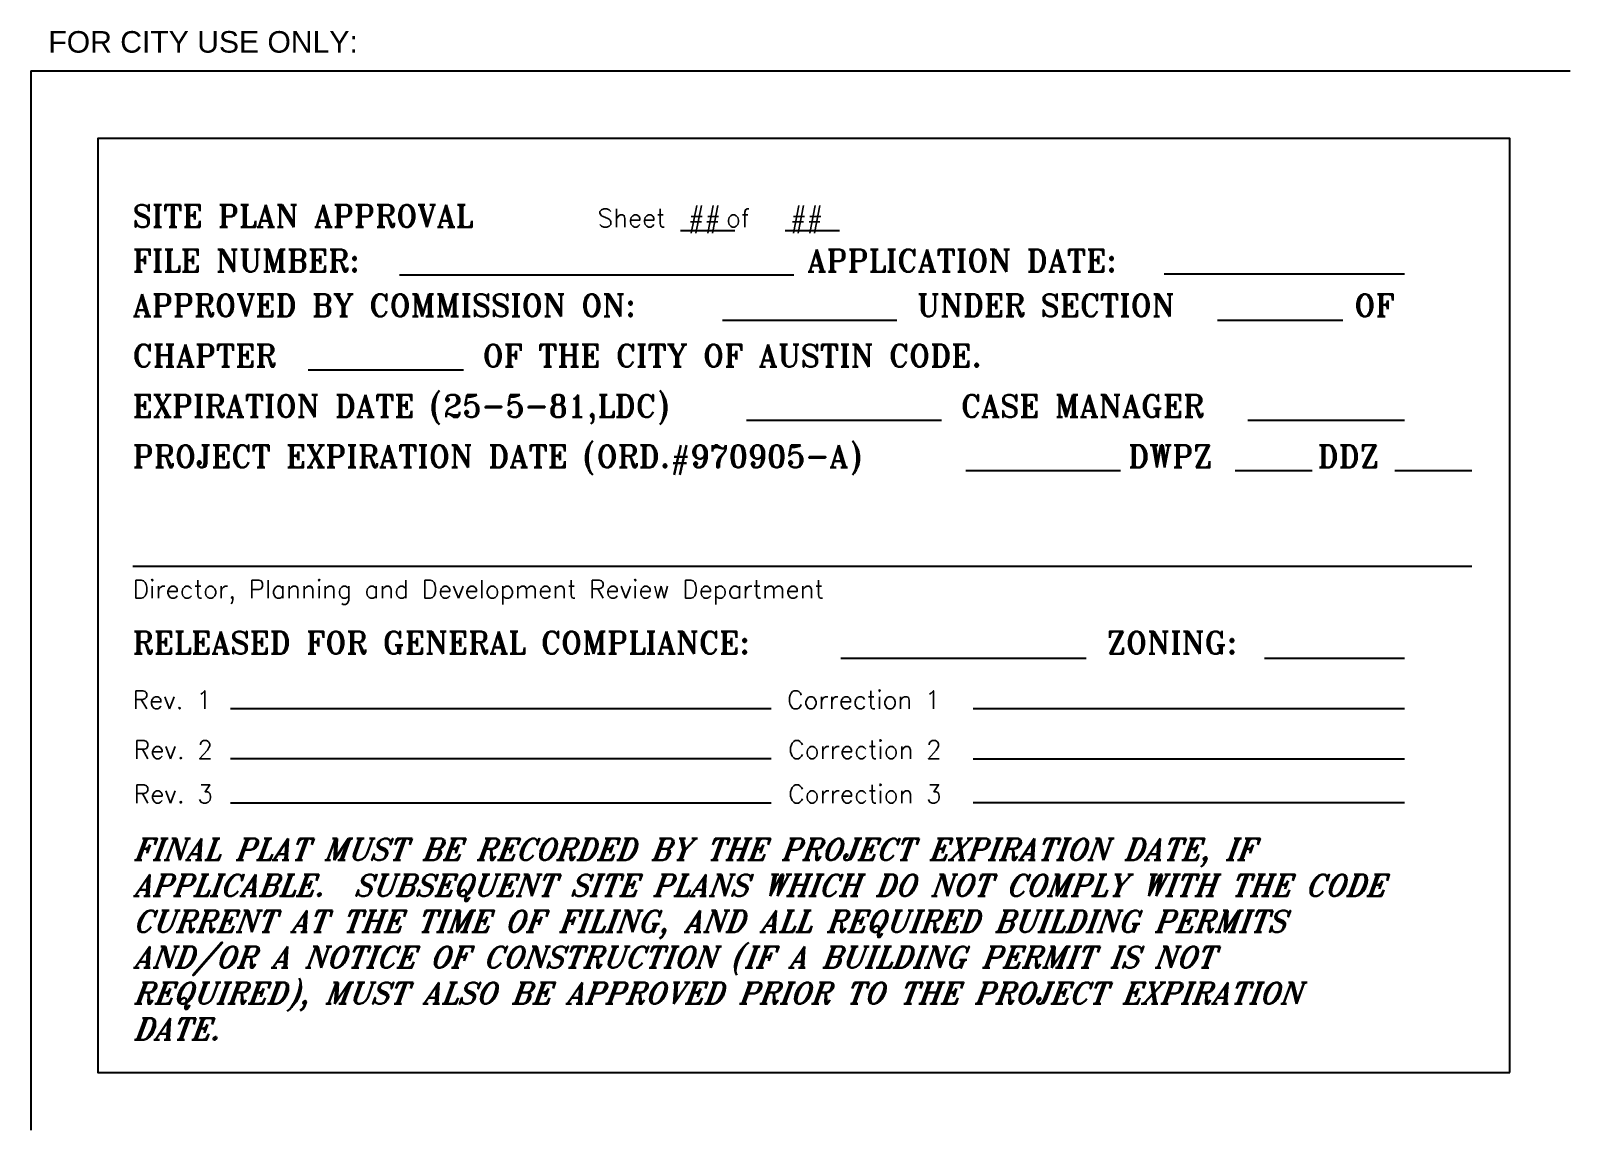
# Paper-space layout 'Layout1' of a CAD drawing. Header units: feet. Extents: x 28.5 to 33.5, y 0.85 to 4.42.
import ezdxf

# ---------------------------------------------------------------- set-up
doc = ezdxf.new("R2010")
doc.units = ezdxf.units.FT
doc.header["$MEASUREMENT"] = 0
doc.layers.add('COA', color=3, linetype='Continuous')
doc.styles.add('ARIAL', font='arial.ttf')
doc.styles.add('ROMANS', font='ROMANS.SHX')
doc.styles.add('ROMANT', font='ROMANT.SHX', dxfattribs={"height": 0.1})

psp = doc.layouts.get("Layout1")

# ---------------------------------------------------------------- linework, layer by layer
at = {"layer": 'COA'}
for p, q in [((28.5, 4.2904), (33.5, 4.2904)), ((28.5, 4.2904), (28.5, 0.85)), ((30.61, 3.7722), (30.7865, 3.7722)), ((30.95, 3.7722), (31.1265, 3.7722)), ((29.6975, 3.6276), (30.9786, 3.6276)), ((32.1811, 3.6317), (32.9619, 3.6317)), ((30.7464, 3.4807), (31.3133, 3.4807)), ((32.3543, 3.4807), (32.7611, 3.4807)), ((29.401, 3.3194), (29.9054, 3.3194)), ((30.8247, 3.1558), (31.4576, 3.1558)), ((32.4534, 3.1558), (32.9619, 3.1558)), ((31.537, 2.9923), (32.0394, 2.9923)), ((32.4114, 2.9923), (32.6617, 2.9923)), ((32.9305, 2.9923), (33.1807, 2.9923)), ((28.831, 2.6818), (33.1807, 2.6818)), ((31.1306, 2.383), (31.9279, 2.383)), ((32.5071, 2.383), (32.9619, 2.383)), ((29.1489, 2.2191), (30.9048, 2.2191)), ((31.5605, 2.2191), (32.9619, 2.2191)), ((29.1489, 2.0572), (30.9048, 2.0572)), ((31.5605, 2.0558), (32.9619, 2.0558)), ((29.1489, 1.9134), (30.9048, 1.9134)), ((31.5605, 1.9143), (32.9619, 1.9143))]:
    psp.add_line(p, q, dxfattribs=at)
psp.add_lwpolyline([(33.3044, 1.0373), (33.3044, 4.0704), (28.7173, 4.0704), (28.7173, 1.0373)], close=True, dxfattribs=at)

# ---------------------------------------------------------------- texts
for s, height, style, p in [('FOR CITY USE ONLY:', 0.07, 'ARIAL', (28.557, 4.3497)), ('SITE PLAN APPROVAL', 0.072625, 'ROMANT', (28.831, 3.7832)), ('##', 0.05932, 'ROMANS', (30.635, 3.7832)), ('##', 0.05932, 'ROMANS', (30.9667, 3.7832)), ('Sheet    of', 0.059325, 'ROMANS', (30.3409, 3.7832)), ('FILE NUMBER:', 0.072625, 'ROMANT', (28.831, 3.638)), ('APPLICATION DATE:', 0.072625, 'ROMANT', (31.022, 3.638)), ('APPROVED BY COMMISSION ON:', 0.072625, 'ROMANT', (28.831, 3.4928)), ('UNDER SECTION', 0.072625, 'ROMANT', (31.3784, 3.4928)), ('OF', 0.07262, 'ROMANT', (32.7989, 3.4928)), ('CHAPTER', 0.07262, 'ROMANT', (28.831, 3.3293)), ('OF THE CITY OF AUSTIN CODE.', 0.072625, 'ROMANT', (29.9676, 3.3293)), ('EXPIRATION DATE (25-5-81,LDC)', 0.072625, 'ROMANT', (28.831, 3.1658)), ('CASE MANAGER', 0.072625, 'ROMANT', (31.5209, 3.1658)), ('PROJECT EXPIRATION DATE (ORD.#970905-A)', 0.072625, 'ROMANT', (28.831, 3.0023)), ('DWPZ', 0.07262, 'ROMANT', (32.0643, 3.0023)), ('DDZ', 0.07262, 'ROMANT', (32.6797, 3.0023)), ('Director, Planning and Development Review Department', 0.059325, 'ROMANS', (28.831, 2.5775)), ('RELEASED FOR GENERAL COMPLIANCE:', 0.072625, 'ROMANT', (28.831, 2.3972)), ('ZONING:', 0.07262, 'ROMANT', (31.9951, 2.3972)), ('Rev. 1', 0.05932, 'ROMANS', (28.831, 2.2182)), ('Correction 1', 0.059325, 'ROMANS', (30.9565, 2.2182)), ('Rev. 2', 0.05932, 'ROMANS', (28.8347, 2.0563)), ('Correction 2', 0.059325, 'ROMANS', (30.9602, 2.0563)), ('Rev. 3', 0.05932, 'ROMANS', (28.8347, 1.9125)), ('Correction 3', 0.059325, 'ROMANS', (30.9602, 1.9125))]:
    psp.add_text(s, height=height, dxfattribs=dict(at, style=style)).set_placement(p)
at = {"layer": 'COA', "color": 3, "style": 'ROMANS'}
for p in [(30.635, 3.7832), (30.9667, 3.7832)]:
    psp.add_text('##', height=0.05932, dxfattribs=at).set_placement(p)
at = {"layer": 'COA', "insert": (28.831, 1.7969), "char_height": 0.07, "width": 4.450907, "attachment_point": 1, "style": 'ROMANT'}
psp.add_mtext('{\\Q20;FINAL PLAT MUST BE RECORDED BY THE PROJECT EXPIRATION DATE, IF APPLICABLE.  SUBSEQUENT SITE PLANS WHICH DO NOT COMPLY WITH THE CODE CURRENT AT THE TIME OF FILING, AND ALL REQUIRED BUILDING PERMITS AND/OR A NOTICE OF CONSTRUCTION (IF A BUILDING PERMIT IS NOT REQUIRED), MUST ALSO BE APPROVED PRIOR TO THE PROJECT EXPIRATION DATE.}', dxfattribs=at)

doc.saveas('drawing.dxf')
